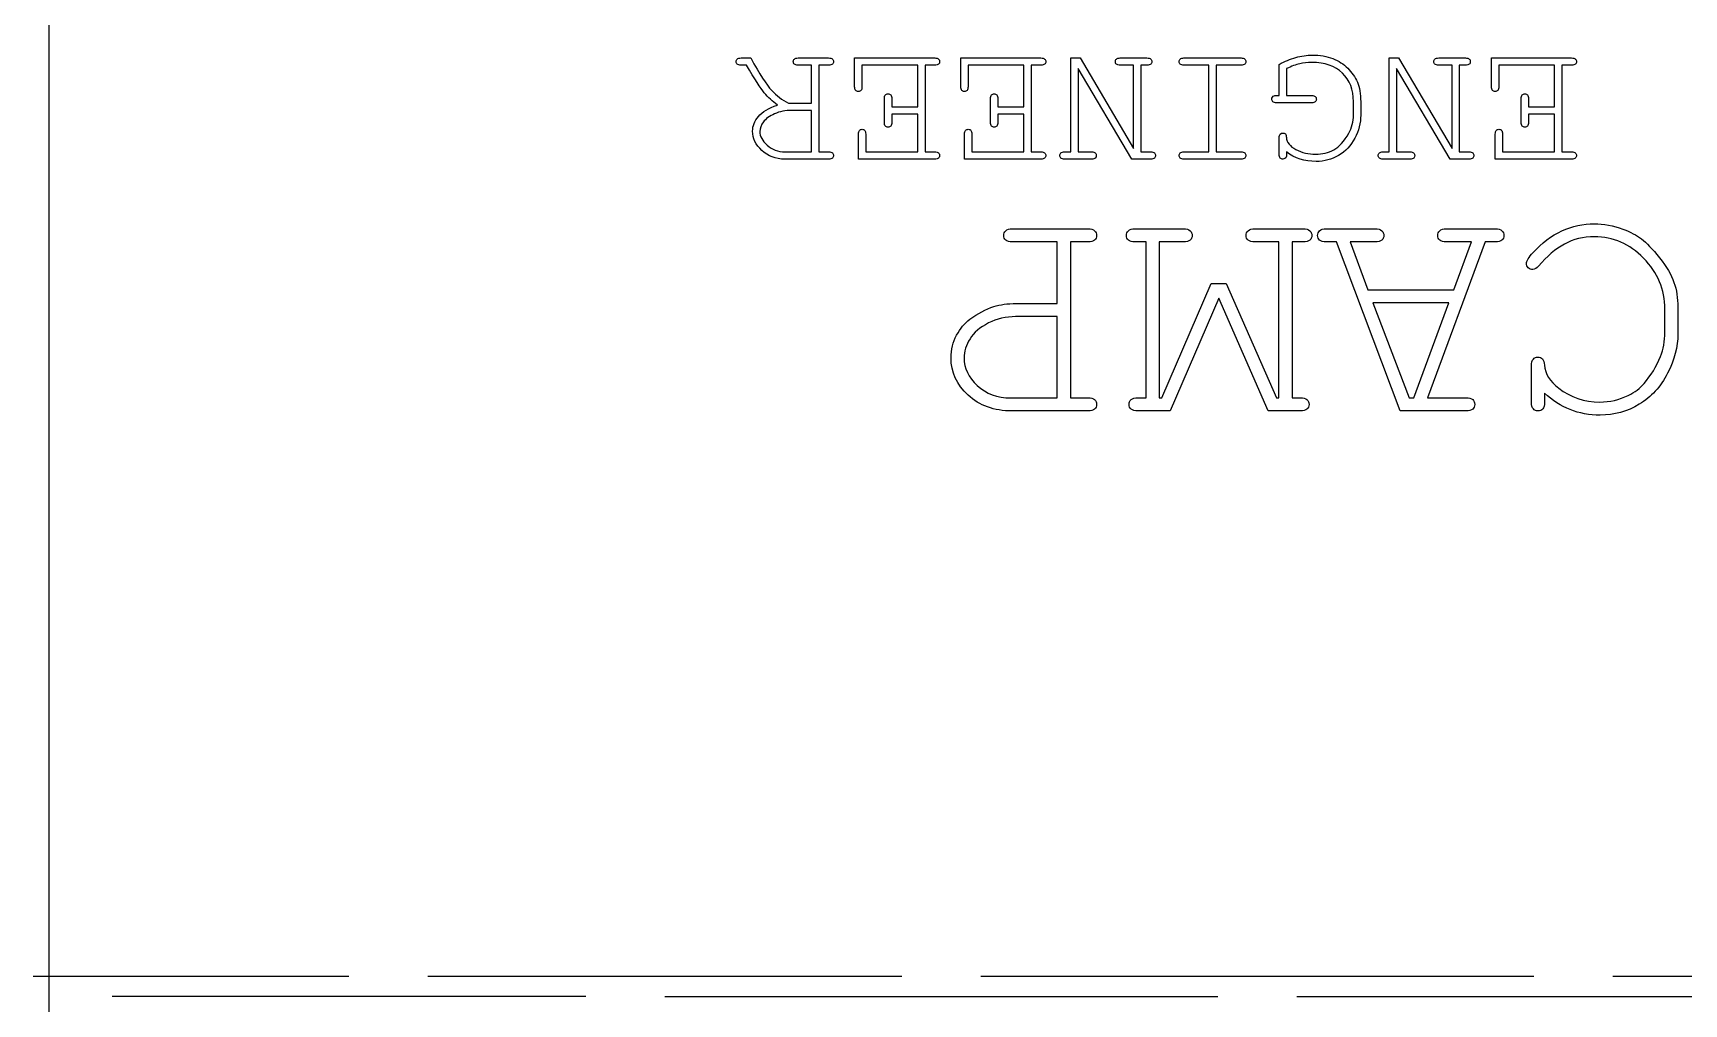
# Model space of a CAD drawing. Extents: x 4 to 392, y 13 to 534.
# Drawn here: x 3.7 to 135.3, y 291.9 to 369.2 of the extents above; entities that cross this region are included whole.
import ezdxf

# ---------------------------------------------------------------- set-up
doc = ezdxf.new("R2010")
doc.units = 0
doc.layers.add('Layer_1', color=7, linetype='CONTINUOUS')

msp = doc.modelspace()

# ---------------------------------------------------------------- linework, layer by layer
at = {"layer": 'Layer_1', "color": 7}
for points in [[(5.042069, 446.575439), (4.945951, 446.479321), (4.945951, 163.278023)], [(60.112221, 367.226685), (60.883923, 367.226685)], [(64.673528, 367.226681), (67.098875, 367.226681)], [(69.172823, 364.939142), (69.172823, 367.226685), (75.56003, 367.226685)], [(77.633974, 364.939142), (77.633974, 367.226685), (84.021181, 367.226685)], [(85.915991, 359.743942), (86.405195, 359.743942), (86.405195, 367.226685)], [(86.405195, 367.226685), (87.149336, 367.226685), (91.414364, 360.012655), (91.414364, 366.647909), (90.346384, 366.647909)], [(90.346384, 367.226681), (92.475453, 367.226681)], [(95.424452, 367.226681), (99.971977, 367.226681)], [(111.299457, 359.743942), (111.788657, 359.743942), (111.788647, 367.226685)], [(111.788647, 367.226685), (112.532787, 367.226685), (116.797816, 360.012655), (116.797816, 366.647909), (115.729836, 366.647909)], [(115.729836, 367.226681), (117.858906, 367.226681)], [(119.939716, 364.939142), (119.939716, 367.226685), (126.326926, 367.226685)], [(60.553193, 366.647913), (60.112221, 366.647913)], [(65.741507, 363.630005), (65.741507, 366.647909), (64.673528, 366.647909)], [(67.098875, 366.647909), (66.320283, 366.647909), (66.320283, 359.743938), (67.098875, 359.743938)], [(74.202658, 363.333727), (74.202658, 366.647909), (69.751595, 366.647909), (69.751595, 364.939142)], [(75.56003, 366.647913), (74.781438, 366.647913), (74.781438, 359.743942), (75.56003, 359.743942)], [(82.663809, 363.333727), (82.663809, 366.647909), (78.212746, 366.647909), (78.212746, 364.939142)], [(84.021181, 366.647913), (83.242589, 366.647913), (83.242589, 359.743942), (84.021181, 359.743942)], [(92.771731, 359.165166), (91.255889, 359.165166), (86.983971, 366.392976), (86.983971, 359.743942), (88.051951, 359.743942)], [(92.475453, 366.647909), (91.99314, 366.647909), (91.99314, 359.743938), (92.771731, 359.743938)], [(97.408827, 359.743938), (97.408827, 366.647909), (95.424452, 366.647909)], [(99.971977, 366.647909), (97.987607, 366.647909), (97.987607, 359.743938), (99.971977, 359.743938)], [(103.017437, 364.236342), (103.017437, 366.716811)], [(103.603097, 366.37919), (103.603097, 364.236341), (105.594357, 364.236341)], [(118.155186, 359.165166), (116.639346, 359.165166), (112.367427, 366.392976), (112.367427, 359.743942), (113.435407, 359.743942)], [(117.858906, 366.647909), (117.376596, 366.647909), (117.376596, 359.743938), (118.155186, 359.743938)], [(124.969586, 363.333727), (124.969586, 366.647909), (120.518526, 366.647909), (120.518526, 364.939142)], [(126.326926, 366.647913), (125.548336, 366.647913), (125.548336, 359.743942), (126.326926, 359.743942)], [(63.901826, 363.630005), (65.741507, 363.630005)], [(71.543049, 362.100391), (71.543049, 363.988303)], [(72.12871, 363.988303), (72.12871, 363.333735), (74.202658, 363.333727)], [(80.004199, 362.100391), (80.004199, 363.988303)], [(80.589861, 363.988303), (80.589861, 363.333735), (82.663809, 363.333727)], [(105.594357, 363.650679), (102.810727, 363.657579)], [(108.936107, 362.686048), (108.936107, 363.740247)], [(109.514887, 363.740248), (109.514887, 362.679159)], [(122.309926, 362.100391), (122.309926, 363.988303)], [(122.895626, 363.988303), (122.895626, 363.333735), (124.969586, 363.333727)], [(63.612438, 359.743938), (65.741507, 359.743938), (65.741507, 363.051229)], [(65.741507, 363.051229), (64.163653, 363.051229)], [(70.054762, 361.156435), (70.054762, 359.743946), (74.202657, 359.743946), (74.202657, 362.754959), (72.12871, 362.754959), (72.12871, 362.100391)], [(78.515913, 361.156435), (78.515913, 359.743946), (82.663808, 359.743946), (82.663808, 362.754959), (80.589861, 362.754959), (80.589861, 362.100391)], [(120.821686, 361.156435), (120.821686, 359.743946), (124.969576, 359.743946), (124.969576, 362.754959), (122.895626, 362.754959), (122.895626, 362.100391)], [(75.56003, 359.16517), (69.475991, 359.16517), (69.475991, 361.156435)], [(84.021181, 359.16517), (77.937142, 359.16517), (77.937142, 361.156435)], [(103.017387, 359.551011), (103.017387, 360.860148)], [(126.326926, 359.16517), (120.242886, 359.16517), (120.242886, 361.156435)], [(95.424452, 359.743938), (97.408827, 359.743938)], [(67.098875, 359.165166), (63.598658, 359.165166)], [(88.051951, 359.16517), (85.915991, 359.16517)], [(99.971977, 359.165166), (95.424452, 359.165166)], [(113.435417, 359.16517), (111.299457, 359.16517)], [(81.754026, 353.612542), (87.769163, 353.612542)], [(91.539469, 353.612542), (95.371793, 353.612542)], [(101.076867, 353.612542), (104.921597, 353.612542)], [(106.769547, 353.612542), (110.651487, 353.612542)], [(116.344156, 353.612542), (120.238496, 353.612542)], [(85.325901, 347.659417), (85.325901, 352.570745), (81.754026, 352.570745)], [(87.769163, 352.570745), (86.367698, 352.570745), (86.367698, 340.143597), (87.769163, 340.143597)], [(91.762712, 340.143597), (92.407633, 340.143597), (92.407633, 352.570745), (91.539469, 352.570745)], [(95.371793, 352.570745), (93.44943, 352.570745), (93.44943, 340.143597), (93.672672, 340.143597), (97.604217, 349.259319)], [(97.604217, 349.259319), (98.794837, 349.259319), (102.800797, 340.143597), (102.999237, 340.143597), (102.999237, 352.570745), (101.076867, 352.570745)], [(104.921597, 352.570745), (104.041027, 352.570745), (104.041027, 340.143597), (104.698357, 340.143597)], [(117.906856, 339.101801), (112.660667, 339.101801), (107.575697, 352.570745), (106.769547, 352.570745)], [(110.651487, 352.570745), (108.667107, 352.570745), (110.093377, 348.763225)], [(110.093377, 348.763225), (116.939466, 348.763225), (118.340936, 352.570745), (116.344156, 352.570745)], [(120.238496, 352.570745), (119.432336, 352.570745), (114.831076, 340.143597), (117.906856, 340.143597)], [(82.064085, 347.659417), (85.325901, 347.659417)], [(104.698357, 339.101801), (102.143477, 339.101801), (98.199527, 348.081096), (94.317594, 339.101801), (91.762712, 339.101801)], [(81.6176, 340.143597), (85.325901, 340.143597), (85.325901, 346.617621)], [(85.325901, 346.617621), (82.002073, 346.617621)], [(133.757046, 345.389789), (133.757046, 347.212933)], [(134.798846, 347.361761), (134.798846, 345.240961)], [(123.128236, 339.796332), (123.128236, 342.686078)], [(124.170036, 340.52807), (124.170036, 339.796332)], [(87.769163, 339.101801), (81.716819, 339.101801)], [(28.86132, 294.027548), (3.672673, 294.027548)], [(72.940399, 294.027548), (35.15833, 294.027548)], [(123.317089, 294.027548), (79.237486, 294.027548)], [(173.693032, 294.027548), (129.614168, 294.027548)], [(47.752359, 292.447084), (9.969984, 292.447084)], [(54.049373, 292.447084), (98.12874, 292.447084)], [(104.425087, 292.447084), (148.504694, 292.447084)]]:
    msp.add_lwpolyline(points, dxfattribs=at)
for points in [[(103.017377, 364.236353)], [(110.490257, 347.721428), (113.367597, 340.143597), (113.752067, 340.143597), (116.542596, 347.721428)], [(124.170036, 340.52807)]]:
    msp.add_lwpolyline(points, close=True, dxfattribs=at)
for points in [[(59.815943, 367.144005), (59.875657, 367.199125), (59.974416, 367.226685), (60.112221, 367.226685)], [(60.883923, 367.226685), (61.600503, 365.94511), (62.156311, 365.086133), (62.551349, 364.649754)], [(64.370359, 367.144001), (64.430073, 367.199121), (64.531129, 367.226681), (64.673528, 367.226681)], [(67.098875, 367.226681), (67.236679, 367.226681), (67.335438, 367.199121), (67.395153, 367.144001)], [(75.56003, 367.226685), (75.697834, 367.226685), (75.796593, 367.199125), (75.856308, 367.144005)], [(84.021181, 367.226685), (84.158985, 367.226685), (84.257744, 367.199125), (84.317459, 367.144005)], [(90.043216, 367.144001), (90.102929, 367.199121), (90.203985, 367.226681), (90.346384, 367.226681)], [(92.475453, 367.226681), (92.61785, 367.226681), (92.718906, 367.199121), (92.778621, 367.144001)], [(95.128173, 367.144001), (95.187886, 367.199121), (95.286646, 367.226681), (95.424452, 367.226681)], [(99.971977, 367.226681), (100.109783, 367.226681), (100.208543, 367.199121), (100.268257, 367.144001)], [(103.017437, 366.716811), (103.45841, 366.960265), (103.899383, 367.144003), (104.340357, 367.268026)], [(104.340357, 367.268026), (104.776737, 367.39205), (105.213113, 367.454061), (105.649487, 367.454061)], [(105.649487, 367.454061), (106.269607, 367.454061), (106.81623, 367.362192), (107.289357, 367.178454)], [(115.426666, 367.144001), (115.4864, 367.199121), (115.587456, 367.226681), (115.729836, 367.226681)], [(117.858906, 367.226681), (118.001306, 367.226681), (118.102363, 367.199121), (118.162076, 367.144001)], [(126.326926, 367.226685), (126.464726, 367.226685), (126.563486, 367.199125), (126.623206, 367.144005)], [(59.726373, 366.937299), (59.726373, 367.019981), (59.75623, 367.088883), (59.815943, 367.144005)], [(59.815943, 366.730593), (59.75623, 366.78112), (59.726373, 366.850022), (59.726373, 366.937299)], [(60.112221, 366.647913), (59.974417, 366.647913), (59.875658, 366.675473), (59.815943, 366.730593)], [(61.965683, 364.443052), (61.671701, 364.801342), (61.200871, 365.536296), (60.553193, 366.647913)], [(64.280789, 366.937295), (64.280789, 367.019977), (64.310646, 367.088879), (64.370359, 367.144001)], [(64.370359, 366.730589), (64.310646, 366.781116), (64.280789, 366.850018), (64.280789, 366.937295)], [(64.673528, 366.647909), (64.531131, 366.647909), (64.430075, 366.675469), (64.370359, 366.730589)], [(67.395153, 366.730589), (67.33544, 366.675469), (67.236681, 366.647909), (67.098875, 366.647909)], [(67.395153, 367.144001), (67.454867, 367.088881), (67.484723, 367.019979), (67.484723, 366.937295)], [(67.484723, 366.937295), (67.484723, 366.850019), (67.454867, 366.781117), (67.395153, 366.730589)], [(75.856308, 366.730593), (75.796595, 366.675473), (75.697835, 366.647913), (75.56003, 366.647913)], [(75.856308, 367.144005), (75.916021, 367.088885), (75.945878, 367.019983), (75.945878, 366.937299)], [(75.945878, 366.937299), (75.945878, 366.850023), (75.916021, 366.781121), (75.856308, 366.730593)], [(84.317459, 366.730593), (84.257746, 366.675473), (84.158986, 366.647913), (84.021181, 366.647913)], [(84.317459, 367.144005), (84.377172, 367.088885), (84.407029, 367.019983), (84.407029, 366.937299)], [(84.407029, 366.937299), (84.407029, 366.850023), (84.377172, 366.781121), (84.317459, 366.730593)], [(89.953646, 366.937295), (89.953646, 367.019977), (89.983503, 367.088879), (90.043216, 367.144001)], [(90.043216, 366.730589), (89.983503, 366.781116), (89.953646, 366.850018), (89.953646, 366.937295)], [(90.346384, 366.647909), (90.203987, 366.647909), (90.102931, 366.675469), (90.043216, 366.730589)], [(92.778621, 366.730589), (92.718907, 366.675469), (92.617852, 366.647909), (92.475453, 366.647909)], [(92.778621, 367.144001), (92.838334, 367.088881), (92.868191, 367.019979), (92.868191, 366.937295)], [(92.868191, 366.937295), (92.868191, 366.850019), (92.838334, 366.781117), (92.778621, 366.730589)], [(95.038603, 366.937295), (95.038603, 367.019977), (95.068459, 367.088879), (95.128173, 367.144001)], [(95.128173, 366.730589), (95.068459, 366.781116), (95.038603, 366.850018), (95.038603, 366.937295)], [(95.424452, 366.647909), (95.286648, 366.647909), (95.187888, 366.675469), (95.128173, 366.730589)], [(100.268257, 366.730589), (100.208523, 366.675469), (100.109763, 366.647909), (99.971977, 366.647909)], [(100.268257, 367.144001), (100.32799, 367.088881), (100.357857, 367.019979), (100.357857, 366.937295)], [(100.357857, 366.937295), (100.357857, 366.850019), (100.32799, 366.781117), (100.268257, 366.730589)], [(104.650407, 366.765041), (104.351827, 366.691546), (104.002723, 366.562929), (103.603097, 366.37919)], [(105.621917, 366.875284), (105.272817, 366.875284), (104.94898, 366.838537), (104.650407, 366.765041)], [(108.054157, 366.027791), (107.466197, 366.592787), (106.65545, 366.875284), (105.621917, 366.875284)], [(107.289357, 367.178454), (107.75789, 366.994716), (108.155223, 366.737482), (108.481357, 366.406752)], [(108.936107, 363.740247), (108.936107, 364.700281), (108.642123, 365.462795), (108.054157, 366.027791)], [(108.481357, 366.406752), (108.807497, 366.076024), (109.062433, 365.70625), (109.246167, 365.297432)], [(115.337066, 366.937295), (115.337066, 367.019977), (115.366933, 367.088879), (115.426666, 367.144001)], [(115.426666, 366.730589), (115.366933, 366.781116), (115.337066, 366.850018), (115.337066, 366.937295)], [(115.729836, 366.647909), (115.587436, 366.647909), (115.48638, 366.675469), (115.426666, 366.730589)], [(118.162076, 366.730589), (118.102343, 366.675469), (118.001286, 366.647909), (117.858906, 366.647909)], [(118.162076, 367.144001), (118.22181, 367.088881), (118.251676, 367.019979), (118.251676, 366.937295)], [(118.251676, 366.937295), (118.251676, 366.850019), (118.22181, 366.781117), (118.162076, 366.730589)], [(126.623206, 366.730593), (126.563473, 366.675473), (126.464713, 366.647913), (126.326926, 366.647913)], [(126.623206, 367.144005), (126.68294, 367.088885), (126.712806, 367.019983), (126.712806, 366.937299)], [(126.712806, 366.937299), (126.712806, 366.850023), (126.68294, 366.781121), (126.623206, 366.730593)], [(62.551349, 364.649754), (62.941793, 364.213375), (63.391952, 363.873459), (63.901826, 363.630005)], [(69.255503, 364.642863), (69.200383, 364.702577), (69.172823, 364.801336), (69.172823, 364.939142)], [(69.462209, 364.553293), (69.374933, 364.553293), (69.306031, 364.58315), (69.255503, 364.642863)], [(69.675805, 364.642863), (69.620685, 364.58315), (69.549487, 364.553293), (69.462209, 364.553293)], [(69.751595, 364.939142), (69.751595, 364.801338), (69.726332, 364.702579), (69.675805, 364.642863)], [(77.716654, 364.642863), (77.661534, 364.702577), (77.633974, 364.801336), (77.633974, 364.939142)], [(77.92336, 364.553293), (77.836084, 364.553293), (77.767182, 364.58315), (77.716654, 364.642863)], [(78.136956, 364.642863), (78.081836, 364.58315), (78.010637, 364.553293), (77.92336, 364.553293)], [(78.212746, 364.939142), (78.212746, 364.801338), (78.187483, 364.702579), (78.136956, 364.642863)], [(109.246167, 365.297432), (109.425313, 364.888614), (109.514887, 364.369553), (109.514887, 363.740248)], [(120.022416, 364.642863), (119.967283, 364.702577), (119.939716, 364.801336), (119.939716, 364.939142)], [(120.229126, 364.553293), (120.141853, 364.553293), (120.07295, 364.58315), (120.022416, 364.642863)], [(120.442726, 364.642863), (120.387593, 364.58315), (120.316393, 364.553293), (120.229126, 364.553293)], [(120.518526, 364.939142), (120.518526, 364.801338), (120.49326, 364.702579), (120.442726, 364.642863)], [(61.49715, 362.56892), (61.800318, 362.931804), (62.310192, 363.234972), (63.026772, 363.478425)], [(63.026772, 363.478425), (62.613361, 363.76322), (62.259665, 364.084762), (61.965683, 364.443052)], [(71.543049, 363.988303), (71.543049, 364.126107), (71.570609, 364.224867), (71.625729, 364.284581)], [(71.625729, 364.284581), (71.680849, 364.344295), (71.749751, 364.374151), (71.832435, 364.374151)], [(71.832435, 364.374151), (71.91971, 364.374151), (71.990909, 364.344295), (72.04603, 364.284581)], [(72.04603, 364.284581), (72.10115, 364.224868), (72.12871, 364.126109), (72.12871, 363.988303)], [(80.004199, 363.988303), (80.004199, 364.126107), (80.031759, 364.224867), (80.086879, 364.284581)], [(80.086879, 364.284581), (80.141999, 364.344295), (80.210901, 364.374151), (80.293585, 364.374151)], [(80.293585, 364.374151), (80.38086, 364.374151), (80.452059, 364.344295), (80.507181, 364.284581)], [(80.507181, 364.284581), (80.562301, 364.224868), (80.589861, 364.126109), (80.589861, 363.988303)], [(102.424847, 363.946965), (102.424847, 364.006679), (102.443213, 364.0618), (102.479947, 364.11233)], [(102.514447, 363.740259), (102.454713, 363.790786), (102.424847, 363.859688), (102.424847, 363.946965)], [(102.479947, 364.11233), (102.51668, 364.162857), (102.55802, 364.197308), (102.603967, 364.215683)], [(102.810727, 363.657579), (102.67292, 363.657579), (102.57416, 363.685139), (102.514447, 363.740259)], [(102.603967, 364.215683), (102.6499, 364.229463), (102.787703, 364.236353), (103.017377, 364.236353)], [(105.594357, 364.236341), (105.732163, 364.236341), (105.830923, 364.211078), (105.890637, 364.160551)], [(105.890637, 363.733359), (105.830903, 363.678239), (105.732143, 363.650679), (105.594357, 363.650679)], [(105.890637, 364.160551), (105.95037, 364.105431), (105.980237, 364.034233), (105.980237, 363.946955)], [(105.980237, 363.946955), (105.980237, 363.85968), (105.95037, 363.788481), (105.890637, 363.733359)], [(122.309926, 363.988303), (122.309926, 364.126107), (122.337493, 364.224867), (122.392626, 364.284581)], [(122.392626, 364.284581), (122.44776, 364.344295), (122.516663, 364.374151), (122.599336, 364.374151)], [(122.599336, 364.374151), (122.68661, 364.374151), (122.757806, 364.344295), (122.812926, 364.284581)], [(122.812926, 364.284581), (122.86806, 364.224868), (122.895626, 364.126109), (122.895626, 363.988303)], [(61.035507, 361.397588), (61.035507, 361.811), (61.189388, 362.201444), (61.49715, 362.56892)], [(61.896781, 362.127944), (61.708449, 361.879897), (61.614283, 361.627257), (61.614283, 361.370023)], [(62.792505, 362.775622), (62.379094, 362.591884), (62.080519, 362.375991), (61.896781, 362.127944)], [(64.163653, 363.051229), (63.658373, 363.051229), (63.201323, 362.95936), (62.792505, 362.775622)], [(71.625729, 361.804113), (71.570609, 361.863827), (71.543049, 361.962586), (71.543049, 362.100391)], [(72.12871, 362.100391), (72.12871, 361.962587), (72.10115, 361.863828), (72.04603, 361.804113)], [(80.086879, 361.804113), (80.031759, 361.863827), (80.004199, 361.962586), (80.004199, 362.100391)], [(80.589861, 362.100391), (80.589861, 361.962587), (80.562301, 361.863828), (80.507181, 361.804113)], [(108.564037, 361.232218), (108.812083, 361.65941), (108.936107, 362.14402), (108.936107, 362.686048)], [(109.514887, 362.679159), (109.514887, 362.045262), (109.35871, 361.429738), (109.046357, 360.832588)], [(122.392626, 361.804113), (122.337493, 361.863827), (122.309926, 361.962586), (122.309926, 362.100391)], [(122.895626, 362.100391), (122.895626, 361.962587), (122.86806, 361.863828), (122.812926, 361.804113)], [(61.779647, 359.854185), (61.283554, 360.308938), (61.035507, 360.823406), (61.035507, 361.397588)], [(61.614283, 361.370023), (61.614283, 360.984173), (61.809505, 360.616696), (62.199949, 360.267592)], [(69.475991, 361.156435), (69.475991, 361.294239), (69.503551, 361.392999), (69.558671, 361.452713)], [(69.558671, 361.452713), (69.609198, 361.512427), (69.6781, 361.542283), (69.765376, 361.542283)], [(69.765376, 361.542283), (69.852652, 361.542283), (69.923851, 361.512427), (69.978972, 361.452713)], [(69.978972, 361.452713), (70.029499, 361.393), (70.054762, 361.294241), (70.054762, 361.156435)], [(71.832435, 361.714543), (71.749752, 361.714543), (71.68085, 361.7444), (71.625729, 361.804113)], [(72.04603, 361.804113), (71.99091, 361.7444), (71.919712, 361.714543), (71.832435, 361.714543)], [(77.937142, 361.156435), (77.937142, 361.294239), (77.964702, 361.392999), (78.019822, 361.452713)], [(78.019822, 361.452713), (78.070349, 361.512427), (78.13925, 361.542283), (78.226527, 361.542283)], [(78.226527, 361.542283), (78.313803, 361.542283), (78.385002, 361.512427), (78.440123, 361.452713)], [(78.440123, 361.452713), (78.49065, 361.393), (78.515913, 361.294241), (78.515913, 361.156435)], [(80.293585, 361.714543), (80.210902, 361.714543), (80.142, 361.7444), (80.086879, 361.804113)], [(80.507181, 361.804113), (80.452061, 361.7444), (80.380862, 361.714543), (80.293585, 361.714543)], [(103.017387, 360.860148), (103.017387, 361.002546), (103.044953, 361.103602), (103.100087, 361.163316)], [(103.100087, 361.163316), (103.15522, 361.218436), (103.224123, 361.245996), (103.306797, 361.245996)], [(103.306797, 361.245996), (103.384883, 361.245996), (103.45149, 361.220733), (103.506617, 361.170206)], [(103.506617, 361.170206), (103.55715, 361.115086), (103.584717, 361.02092), (103.589317, 360.887708)], [(103.589317, 360.887708), (103.61685, 360.497264), (103.871787, 360.178019), (104.354127, 359.929972)], [(107.365137, 359.909301), (107.79233, 360.138975), (108.191963, 360.579947), (108.564037, 361.232218)], [(109.046357, 360.832588), (108.72941, 360.230845), (108.297623, 359.771499), (107.750997, 359.45455)], [(120.242886, 361.156435), (120.242886, 361.294239), (120.270453, 361.392999), (120.325586, 361.452713)], [(120.325586, 361.452713), (120.37612, 361.512427), (120.445023, 361.542283), (120.532296, 361.542283)], [(120.532296, 361.542283), (120.61957, 361.542283), (120.690766, 361.512427), (120.745886, 361.452713)], [(120.745886, 361.452713), (120.79642, 361.393), (120.821686, 361.294241), (120.821686, 361.156435)], [(122.599336, 361.714543), (122.51665, 361.714543), (122.447746, 361.7444), (122.392626, 361.804113)], [(122.812926, 361.804113), (122.757793, 361.7444), (122.686596, 361.714543), (122.599336, 361.714543)], [(63.598658, 359.165166), (62.877485, 359.165166), (62.271148, 359.394839), (61.779647, 359.854185)], [(62.199949, 360.267592), (62.5858, 359.91849), (63.05663, 359.743938), (63.612438, 359.743938)], [(67.098875, 359.743938), (67.236679, 359.743938), (67.335438, 359.718675), (67.395153, 359.668148)], [(67.395153, 359.668148), (67.454867, 359.613028), (67.484723, 359.54183), (67.484723, 359.454552)], [(67.484723, 359.454552), (67.484723, 359.367276), (67.454867, 359.298374), (67.395153, 359.247846)], [(75.56003, 359.743942), (75.697834, 359.743942), (75.796593, 359.718679), (75.856308, 359.668152)], [(75.856308, 359.668152), (75.916021, 359.613032), (75.945878, 359.541834), (75.945878, 359.454556)], [(75.945878, 359.454556), (75.945878, 359.36728), (75.916021, 359.298378), (75.856308, 359.24785)], [(84.021181, 359.743942), (84.158985, 359.743942), (84.257744, 359.718679), (84.317459, 359.668152)], [(84.317459, 359.668152), (84.377172, 359.613032), (84.407029, 359.541834), (84.407029, 359.454556)], [(84.407029, 359.454556), (84.407029, 359.36728), (84.377172, 359.298378), (84.317459, 359.24785)], [(85.530143, 359.454556), (85.530143, 359.541832), (85.56, 359.61303), (85.619713, 359.668152)], [(85.619713, 359.24785), (85.56, 359.298377), (85.530143, 359.367279), (85.530143, 359.454556)], [(85.619713, 359.668152), (85.679426, 359.718679), (85.778186, 359.743942), (85.915991, 359.743942)], [(88.051951, 359.743942), (88.189754, 359.743942), (88.288514, 359.718679), (88.348229, 359.668152)], [(88.348229, 359.668152), (88.407942, 359.613032), (88.437799, 359.541834), (88.437799, 359.454556)], [(88.437799, 359.454556), (88.437799, 359.36728), (88.410239, 359.298378), (88.355119, 359.24785)], [(92.771731, 359.743938), (92.909535, 359.743938), (93.008294, 359.718675), (93.068009, 359.668148)], [(93.068009, 359.668148), (93.127722, 359.613028), (93.157579, 359.54183), (93.157579, 359.454552)], [(93.157579, 359.454552), (93.157579, 359.367276), (93.127722, 359.298374), (93.068009, 359.247846)], [(95.038603, 359.454552), (95.038603, 359.541828), (95.068459, 359.613026), (95.128173, 359.668148)], [(95.128173, 359.247846), (95.068459, 359.298373), (95.038603, 359.367275), (95.038603, 359.454552)], [(95.128173, 359.668148), (95.187886, 359.718675), (95.286646, 359.743938), (95.424452, 359.743938)], [(99.971977, 359.743938), (100.109783, 359.743938), (100.208543, 359.718675), (100.268257, 359.668148)], [(100.268257, 359.668148), (100.32799, 359.613028), (100.357857, 359.54183), (100.357857, 359.454552)], [(100.357857, 359.454552), (100.357857, 359.367276), (100.32799, 359.298374), (100.268257, 359.247846)], [(103.100087, 359.254733), (103.044953, 359.314447), (103.017387, 359.413206), (103.017387, 359.551011)], [(103.582407, 359.337417), (103.564007, 359.291484), (103.529553, 359.252439), (103.479047, 359.220283)], [(103.603107, 359.743938), (103.603107, 359.518858), (103.596207, 359.383351), (103.582407, 359.337417)], [(105.966437, 358.979127), (105.033963, 358.979127), (104.246187, 359.234064), (103.603107, 359.743938)], [(104.354127, 359.929972), (104.831847, 359.681926), (105.353203, 359.557902), (105.918197, 359.557902)], [(105.918197, 359.557902), (106.451037, 359.557902), (106.93335, 359.675035), (107.365137, 359.909301)], [(107.750997, 359.45455), (107.204377, 359.137602), (106.609523, 358.979127), (105.966437, 358.979127)], [(110.913577, 359.454556), (110.913577, 359.541832), (110.943443, 359.61303), (111.003177, 359.668152)], [(111.003177, 359.24785), (110.943443, 359.298377), (110.913577, 359.367279), (110.913577, 359.454556)], [(111.003177, 359.668152), (111.06291, 359.718679), (111.16167, 359.743942), (111.299457, 359.743942)], [(113.435407, 359.743942), (113.573207, 359.743942), (113.671967, 359.718679), (113.731687, 359.668152)], [(113.731687, 359.668152), (113.79142, 359.613032), (113.821286, 359.541834), (113.821286, 359.454556)], [(113.821286, 359.454556), (113.821286, 359.36728), (113.79372, 359.298378), (113.738587, 359.24785)], [(118.155186, 359.743938), (118.292986, 359.743938), (118.391746, 359.718675), (118.451466, 359.668148)], [(118.451466, 359.668148), (118.5112, 359.613028), (118.541066, 359.54183), (118.541066, 359.454552)], [(118.541066, 359.454552), (118.541066, 359.367276), (118.5112, 359.298374), (118.451466, 359.247846)], [(126.326926, 359.743942), (126.464726, 359.743942), (126.563486, 359.718679), (126.623206, 359.668152)], [(126.623206, 359.668152), (126.68294, 359.613032), (126.712806, 359.541834), (126.712806, 359.454556)], [(126.712806, 359.454556), (126.712806, 359.36728), (126.68294, 359.298378), (126.623206, 359.24785)], [(67.395153, 359.247846), (67.33544, 359.192726), (67.236681, 359.165166), (67.098875, 359.165166)], [(75.856308, 359.24785), (75.796595, 359.19273), (75.697835, 359.16517), (75.56003, 359.16517)], [(84.317459, 359.24785), (84.257746, 359.19273), (84.158986, 359.16517), (84.021181, 359.16517)], [(85.915991, 359.16517), (85.778188, 359.16517), (85.679428, 359.19273), (85.619713, 359.24785)], [(88.355119, 359.24785), (88.295406, 359.19273), (88.19435, 359.16517), (88.051951, 359.16517)], [(93.068009, 359.247846), (93.008295, 359.192726), (92.909536, 359.165166), (92.771731, 359.165166)], [(95.424452, 359.165166), (95.286648, 359.165166), (95.187888, 359.192726), (95.128173, 359.247846)], [(100.268257, 359.247846), (100.208523, 359.192726), (100.109763, 359.165166), (99.971977, 359.165166)], [(103.306797, 359.165163), (103.224117, 359.165163), (103.155213, 359.19502), (103.100087, 359.254733)], [(103.479047, 359.220283), (103.428513, 359.183537), (103.371097, 359.165163), (103.306797, 359.165163)], [(111.299457, 359.16517), (111.16165, 359.16517), (111.06289, 359.19273), (111.003177, 359.24785)], [(113.738587, 359.24785), (113.678853, 359.19273), (113.577797, 359.16517), (113.435417, 359.16517)], [(118.451466, 359.247846), (118.391733, 359.192726), (118.292973, 359.165166), (118.155186, 359.165166)], [(126.623206, 359.24785), (126.563473, 359.19273), (126.464713, 359.16517), (126.326926, 359.16517)], [(81.059495, 353.091643), (81.059495, 353.240471), (81.113238, 353.364495), (81.220725, 353.463713)], [(81.220725, 352.719573), (81.113238, 352.810524), (81.059495, 352.934547), (81.059495, 353.091643)], [(81.220725, 353.463713), (81.328212, 353.562933), (81.505979, 353.612542), (81.754026, 353.612542)], [(87.769163, 353.612542), (88.01721, 353.612542), (88.194977, 353.562933), (88.302464, 353.463713)], [(88.302464, 353.463713), (88.409951, 353.364495), (88.463694, 353.240471), (88.463694, 353.091643)], [(88.463694, 353.091643), (88.463694, 352.934547), (88.409951, 352.810524), (88.302464, 352.719573)], [(90.832536, 353.091643), (90.832536, 353.240471), (90.886279, 353.364495), (90.993766, 353.463713)], [(90.993766, 352.719573), (90.886279, 352.810524), (90.832536, 352.934547), (90.832536, 353.091643)], [(90.993766, 353.463713), (91.101253, 353.562933), (91.283154, 353.612542), (91.539469, 353.612542)], [(95.371793, 353.612542), (95.619842, 353.612542), (95.801743, 353.562933), (95.917497, 353.463713)], [(95.917497, 353.463713), (96.024983, 353.364495), (96.078727, 353.240471), (96.078727, 353.091643)], [(96.078727, 353.091643), (96.078727, 352.934547), (96.024983, 352.810524), (95.917497, 352.719573)], [(100.382337, 353.091643), (100.382337, 353.240471), (100.43608, 353.364495), (100.543567, 353.463713)], [(100.543567, 352.719573), (100.43608, 352.810524), (100.382337, 352.934547), (100.382337, 353.091643)], [(100.543567, 353.463713), (100.651053, 353.562933), (100.82882, 353.612542), (101.076867, 353.612542)], [(104.921597, 353.612542), (105.169643, 353.612542), (105.34741, 353.562933), (105.454897, 353.463713)], [(105.454897, 353.463713), (105.562383, 353.364495), (105.616127, 353.240471), (105.616127, 353.091643)], [(105.616127, 353.091643), (105.616127, 352.934547), (105.562383, 352.810524), (105.454897, 352.719573)], [(106.075017, 353.091643), (106.075017, 353.240471), (106.12876, 353.364495), (106.236247, 353.463713)], [(106.236247, 352.719573), (106.12876, 352.810524), (106.075017, 352.934547), (106.075017, 353.091643)], [(106.236247, 353.463713), (106.343733, 353.562933), (106.5215, 353.612542), (106.769547, 353.612542)], [(110.651487, 353.612542), (110.9078, 353.612542), (111.0897, 353.562933), (111.197187, 353.463713)], [(111.197187, 353.463713), (111.304673, 353.364495), (111.358417, 353.240471), (111.358417, 353.091643)], [(111.358417, 353.091643), (111.358417, 352.934547), (111.304673, 352.810524), (111.197187, 352.719573)], [(115.649626, 353.091643), (115.649626, 353.240471), (115.70337, 353.364495), (115.810856, 353.463713)], [(115.810856, 352.719573), (115.70337, 352.810524), (115.649626, 352.934547), (115.649626, 353.091643)], [(115.810856, 353.463713), (115.918343, 353.562933), (116.09611, 353.612542), (116.344156, 353.612542)], [(120.238496, 353.612542), (120.486543, 353.612542), (120.66431, 353.562933), (120.771796, 353.463713)], [(120.771796, 353.463713), (120.879283, 353.364495), (120.933026, 353.240471), (120.933026, 353.091643)], [(120.933026, 353.091643), (120.933026, 352.934547), (120.879283, 352.810524), (120.771796, 352.719573)], [(123.264666, 351.727385), (123.94266, 352.488063), (124.70747, 353.062705), (125.559096, 353.451311)], [(125.559096, 353.451311), (126.402456, 353.83165), (127.25822, 354.021819), (128.126386, 354.021819)], [(128.151186, 352.980022), (127.25822, 352.980022), (126.460336, 352.785719), (125.757536, 352.397112)], [(128.126386, 354.021819), (128.878793, 354.021819), (129.643603, 353.877125), (130.420816, 353.587737)], [(132.070326, 351.268499), (130.945853, 352.409515), (129.639473, 352.980022), (128.151186, 352.980022)], [(130.420816, 353.587737), (131.01613, 353.364495), (131.50809, 353.104046), (131.896696, 352.806389)], [(131.896696, 352.806389), (132.285303, 352.508733), (132.76486, 352.008506), (133.335366, 351.305706)], [(81.754026, 352.570745), (81.505979, 352.570745), (81.328212, 352.620355), (81.220725, 352.719573)], [(88.302464, 352.719573), (88.194977, 352.620355), (88.01721, 352.570745), (87.769163, 352.570745)], [(91.539469, 352.570745), (91.283154, 352.570745), (91.101253, 352.620355), (90.993766, 352.719573)], [(95.917497, 352.719573), (95.81001, 352.620355), (95.628109, 352.570745), (95.371793, 352.570745)], [(101.076867, 352.570745), (100.82882, 352.570745), (100.651053, 352.620355), (100.543567, 352.719573)], [(105.454897, 352.719573), (105.34741, 352.620355), (105.169643, 352.570745), (104.921597, 352.570745)], [(106.769547, 352.570745), (106.5215, 352.570745), (106.343733, 352.620355), (106.236247, 352.719573)], [(111.197187, 352.719573), (111.0897, 352.620355), (110.9078, 352.570745), (110.651487, 352.570745)], [(116.344156, 352.570745), (116.09611, 352.570745), (115.918343, 352.620355), (115.810856, 352.719573)], [(120.771796, 352.719573), (120.66431, 352.620355), (120.486543, 352.570745), (120.238496, 352.570745)], [(122.731366, 350.859221), (122.731366, 351.049391), (122.909133, 351.338779), (123.264666, 351.727385)], [(125.757536, 352.397112), (125.04647, 352.008506), (124.360206, 351.421461), (123.698746, 350.635979)], [(122.867796, 350.511956), (122.776843, 350.602906), (122.731366, 350.718661), (122.731366, 350.859221)], [(123.227456, 350.37553), (123.07863, 350.37553), (122.958743, 350.421006), (122.867796, 350.511956)], [(123.698746, 350.635979), (123.558186, 350.462347), (123.40109, 350.37553), (123.227456, 350.37553)], [(133.757046, 347.212933), (133.757046, 348.76736), (133.194806, 350.119215), (132.070326, 351.268499)], [(133.335366, 351.305706), (133.897606, 350.594638), (134.28208, 349.941448), (134.488786, 349.346135)], [(134.488786, 349.346135), (134.695493, 348.742555), (134.798846, 348.081096), (134.798846, 347.361761)], [(80.278147, 347.423773), (80.757704, 347.580869), (81.353017, 347.659417), (82.064085, 347.659417)], [(77.301585, 345.141742), (77.590973, 345.679176), (77.942373, 346.100856), (78.355784, 346.406781)], [(78.355784, 346.406781), (78.975901, 346.869801), (79.616689, 347.208799), (80.278147, 347.423773)], [(82.002073, 346.617621), (81.233128, 346.617621), (80.513792, 346.448122), (79.844065, 346.109125)], [(76.8551, 343.331), (76.8551, 344.000726), (77.003928, 344.604307), (77.301585, 345.141742)], [(78.368186, 344.844086), (78.053993, 344.347992), (77.896897, 343.84363), (77.896897, 343.331)], [(79.844065, 346.109125), (79.16607, 345.761859), (78.674111, 345.340179), (78.368186, 344.844086)], [(133.409786, 343.430219), (133.641293, 344.008995), (133.757046, 344.662185), (133.757046, 345.389789)], [(134.798846, 345.240961), (134.798846, 344.2157), (134.525996, 343.169769), (133.980296, 342.103168)], [(78.219358, 340.36684), (77.309853, 341.210199), (76.8551, 342.198252), (76.8551, 343.331)], [(77.896897, 343.331), (77.896897, 342.512445), (78.248297, 341.776573), (78.951096, 341.123383)], [(123.128236, 342.686078), (123.128236, 342.942393), (123.177846, 343.124294), (123.277066, 343.231781)], [(123.277066, 343.231781), (123.36802, 343.339267), (123.492043, 343.393011), (123.649136, 343.393011)], [(123.649136, 343.393011), (123.789696, 343.393011), (123.909586, 343.343401), (124.008806, 343.244183)], [(124.008806, 343.244183), (124.09976, 343.144964), (124.153503, 342.983734), (124.170036, 342.760492)], [(124.170036, 342.760492), (124.21137, 342.06596), (124.587576, 341.449977), (125.298656, 340.912543)], [(132.107536, 341.284613), (132.653243, 341.929535), (133.087326, 342.644737), (133.409786, 343.430219)], [(78.951096, 341.123383), (79.653896, 340.470192), (80.542731, 340.143597), (81.6176, 340.143597)], [(125.298656, 340.912543), (126.25777, 340.17667), (127.349173, 339.808734), (128.572866, 339.808734)], [(130.842496, 340.342035), (131.371663, 340.59835), (131.793343, 340.912543), (132.107536, 341.284613)], [(133.980296, 342.103168), (133.426323, 341.028298), (132.673913, 340.205609), (131.723066, 339.635101)], [(81.716819, 339.101801), (80.286416, 339.101801), (79.120595, 339.52348), (78.219358, 340.36684)], [(87.769163, 340.143597), (88.01721, 340.143597), (88.194977, 340.098122), (88.302464, 340.007172)], [(88.302464, 340.007172), (88.409951, 339.907953), (88.463694, 339.779795), (88.463694, 339.622699)], [(88.463694, 339.622699), (88.463694, 339.465603), (88.409951, 339.341579), (88.302464, 339.250629)], [(91.055778, 339.622699), (91.055778, 339.779795), (91.109521, 339.907953), (91.217008, 340.007172)], [(91.217008, 339.250629), (91.109521, 339.341579), (91.055778, 339.465603), (91.055778, 339.622699)], [(91.217008, 340.007172), (91.324495, 340.098122), (91.506397, 340.143597), (91.762712, 340.143597)], [(104.698357, 340.143597), (104.946403, 340.143597), (105.12417, 340.098122), (105.231657, 340.007172)], [(105.231657, 340.007172), (105.339143, 339.907953), (105.392887, 339.779795), (105.392887, 339.622699)], [(105.392887, 339.622699), (105.392887, 339.465603), (105.339143, 339.341579), (105.231657, 339.250629)], [(117.906856, 340.143597), (118.154903, 340.143597), (118.33267, 340.098122), (118.440156, 340.007172)], [(118.440156, 340.007172), (118.547643, 339.907953), (118.601386, 339.779795), (118.601386, 339.622699)], [(118.601386, 339.622699), (118.601386, 339.465603), (118.547643, 339.341579), (118.440156, 339.250629)], [(123.277066, 339.263031), (123.177846, 339.370518), (123.128236, 339.548285), (123.128236, 339.796332)], [(124.170036, 339.796332), (124.170036, 339.548285), (124.124563, 339.370518), (124.033616, 339.263031)], [(128.610076, 338.766937), (126.890283, 338.766937), (125.41027, 339.353981), (124.170036, 340.52807)], [(128.572866, 339.808734), (129.374886, 339.808734), (130.13143, 339.986501), (130.842496, 340.342035)], [(131.723066, 339.635101), (130.763953, 339.056325), (129.72629, 338.766937), (128.610076, 338.766937)], [(88.302464, 339.250629), (88.194977, 339.15141), (88.01721, 339.101801), (87.769163, 339.101801)], [(91.762712, 339.101801), (91.506397, 339.101801), (91.324495, 339.15141), (91.217008, 339.250629)], [(105.231657, 339.250629), (105.12417, 339.15141), (104.946403, 339.101801), (104.698357, 339.101801)], [(118.440156, 339.250629), (118.33267, 339.15141), (118.154903, 339.101801), (117.906856, 339.101801)], [(123.649136, 339.101801), (123.492043, 339.101801), (123.36802, 339.155544), (123.277066, 339.263031)], [(124.033616, 339.263031), (123.934396, 339.155544), (123.806236, 339.101801), (123.649136, 339.101801)]]:
    msp.add_open_spline(points, degree=3, dxfattribs=at)

doc.saveas('drawing.dxf')
